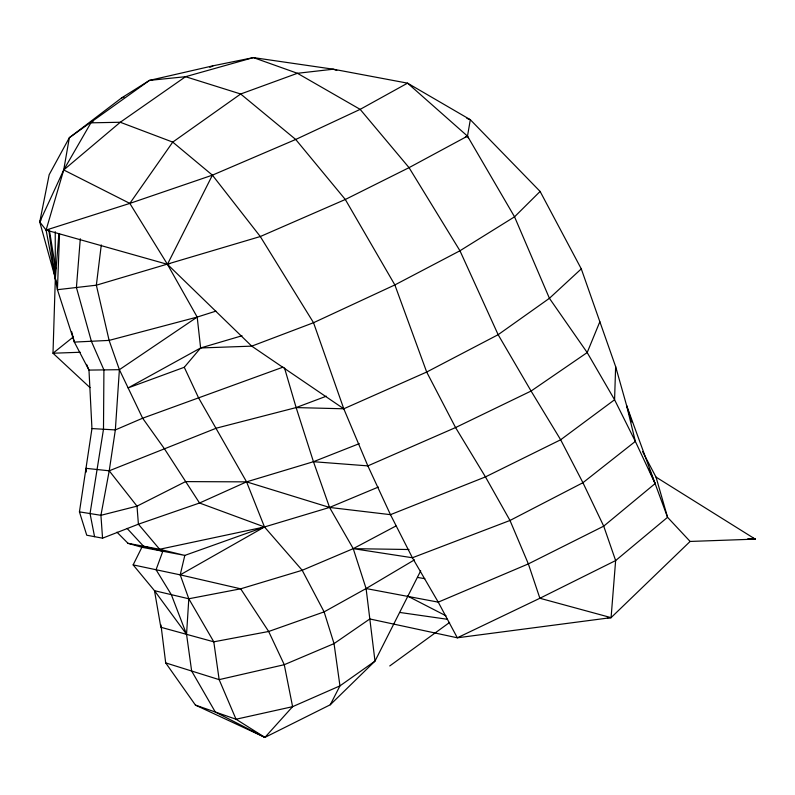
<?xml version="1.0" encoding="UTF-8"?>
<svg xmlns="http://www.w3.org/2000/svg" width="795" height="795" viewBox="0 0 795 795"><rect width="100%" height="100%" fill="white"/><g stroke="black" fill="none" stroke-linecap="round" stroke-linejoin="round"><path stroke-width="1.19" d="M55.233 231.723L55.312 278.876L52.997 353.228L90.024 387.632M56.803 283.567L39.75 221.954L49.171 174.691L69.344 137.694L121.675 97.855L149.48 80.394L213.12 65.786L253.406 57.598L333.324 69.205L407.557 83.157L470.322 119.707L540.113 191.436L581.284 268.879L615.638 366.624L614.575 399.756L635.344 441.394L655.11 483.589L667.562 517.297L690.12 541.445L755.25 539.129L656.034 477.109L642.529 451.52M59.546 233.879L57.429 289.698L74.352 342.089L88.98 370.092L91.952 428.575L79.44 511.861L86.734 535.214L102.555 538.175L138.41 524.193L199.545 503.016L246.569 481.859L313.459 461.706L359.27 443.65M160.958 624.91L165.698 662.901L195.441 705.105L264.914 737.402L330.273 704.768L374.992 661.122L420.704 570.8M378.331 487.067L329.557 507.439L264.487 526.966L184.808 555.407L180.207 574.855L188.812 598.774L186.547 634.321L171.332 594.66L156.059 569.737L162.836 551.243L143.537 546.235L127.101 528.397M101.283 244.949L96.354 285.196L109.114 340.399L119.389 369.685L115.345 429.916L109.223 470.799L100.925 515.309L102.555 538.175M466.884 118.395L470.322 119.707L467.49 136.124L409.047 167.646L345.308 199.485L260.293 236.532L96.354 285.196L57.429 289.698L55.312 278.876L58.89 233.641M80.295 238.768L76.419 287.502L91.375 341.264M165.698 662.901L219.152 679.636L284.272 664.7L334.039 643.612L369.824 618.957L457.324 637.799L611.077 617.645L615.638 560.564L603.713 526.151L582.934 482.714L560.654 439.774L531.08 391.041L498.147 334.695L459.957 250.763L409.047 167.646L360.155 109.362L297.419 73.289L253.406 57.598L185.553 76.698L149.48 80.384L69.344 137.694L63.719 169.961L46.09 230.073L55.312 278.876L55.253 266.375L49.509 230.888M599.857 321.717L587.187 352.563L531.08 391.041L455.565 427.561L367.856 465.88L313.459 461.706L296.137 407.577L284.491 367.896M656.034 477.109L667.562 517.297L615.638 560.564L539.885 598.267L457.324 637.799L438.244 602.143L412.396 557.752L390.474 514.663L367.856 465.88L343.778 408.789L251.737 346.143L167.447 264.328L46.09 230.073L39.75 221.954L63.719 169.961L90.908 122.828L93.035 121.615M313.459 461.706L329.557 507.439L353.238 548.649L366.097 588.548L374.992 661.122L339.952 685.876L292.6 706.676L264.914 737.402L215.306 712.022L191.645 671.01L186.557 634.331L154.498 590.695L133.143 564.887L141.898 547.278L184.808 555.407L159.636 549.266L128.015 543.323L116.964 532.173M79.44 511.861L100.925 515.309L137.008 506.147L185.543 481.611L246.569 481.859L329.557 507.439L390.474 514.663L485.457 476.901L560.654 439.774L614.575 399.756L587.187 352.563L549.424 298.304L514.544 216.816L467.49 136.124L407.557 83.157L360.155 109.362L295.71 139.463L212.404 175.158L167.447 264.328L197.19 317.076L200.618 347.962L184.271 367.28L128.124 387.91L200.618 347.962L242.028 335.758M330.273 704.768L339.952 685.876L334.039 643.612L324.122 611.882L302.199 570.283L264.487 526.966L246.569 481.859L198.531 397.768L184.271 367.28M39.75 221.954L40.952 220.016M46.09 230.073L129.833 203.401L172.744 142.106L240.676 93.999L297.419 73.289L333.324 69.205L336.792 70.447M540.113 191.436L514.544 216.816L459.957 250.763L394.857 284.928L313.538 322.71L251.737 346.143L200.618 347.962M607.35 617.715L611.077 617.645L690.12 541.445M581.284 268.879L549.424 298.304L498.147 334.695L426.686 372.04L343.778 408.789L296.137 407.577L216.369 428.157L109.223 470.799L85.949 468.325L86.287 472.031M615.638 366.624L626.679 405.778L655.11 483.589L603.713 526.151L528.357 563.903L438.244 602.143L366.097 588.548L324.122 611.882L268.67 631.488L213.795 641.823L160.838 627.265L154.498 590.695L188.812 598.774L240.666 588.817L302.199 570.283L353.238 548.649L395.94 525.992M73.478 336.822L52.997 353.228L80.255 352.255M389.749 665.952L449.622 622.425M86.576 364.418L88.98 370.092L119.389 369.685L197.19 317.076L215.912 311.133M366.097 588.548L414.473 559.849M133.143 564.887L180.207 574.855L264.487 526.966L199.545 503.016L164.416 448.748L142.633 418.21L119.389 369.685M465.294 137.217L467.49 136.124L468.563 138.36M209.83 67.356L213.11 65.796M296.137 407.577L326.328 396.198M283 367.151L142.633 418.21L115.345 429.916L91.952 428.575M611.077 617.645L539.885 598.267L528.357 563.903L509.993 520.467L485.457 476.901L455.565 427.561L426.686 372.04L394.857 284.928L345.308 199.485L295.71 139.463L240.676 93.999L185.553 76.698L120.274 122.261L63.709 169.961L129.833 203.401L212.404 175.158L260.293 236.532L313.538 322.71L343.778 408.789M169.782 263.572L167.447 264.328L129.833 203.401M121.675 97.855L124.02 97.199M197.19 317.076L109.114 340.399L74.352 342.089L71.679 331.634M264.487 526.966L159.636 549.266L138.41 524.193L137.008 506.147L109.223 470.799M90.898 122.828L120.274 122.261L172.744 142.106L212.404 175.158M408.998 549.514L353.238 548.649L412.396 557.752L509.993 520.467L582.934 482.714L635.344 441.394L626.679 405.778L631.816 421.976M747.847 538.652L755.25 539.129L752.954 538.205M751.563 538.632L755.25 539.129L752.865 538.463M399.925 612.468L447.476 619.295M417.574 577.438L424.828 578.671M180.207 574.855L240.666 588.817L268.67 631.488L284.272 664.7L292.6 706.676L236.036 719.236L195.441 705.105M128.015 543.323L141.898 547.278M407.716 596.121L446.035 615.837M264.914 737.402L236.036 719.236L219.152 679.636L213.795 641.823L188.812 598.774M91.365 341.264L103.916 369.894L103.489 429.24L90.044 513.57L94.565 536.685M649.008 468.881L655.11 483.589M55.253 266.375L55.898 268.73M48.793 229.735L55.312 278.876"/></g></svg>
